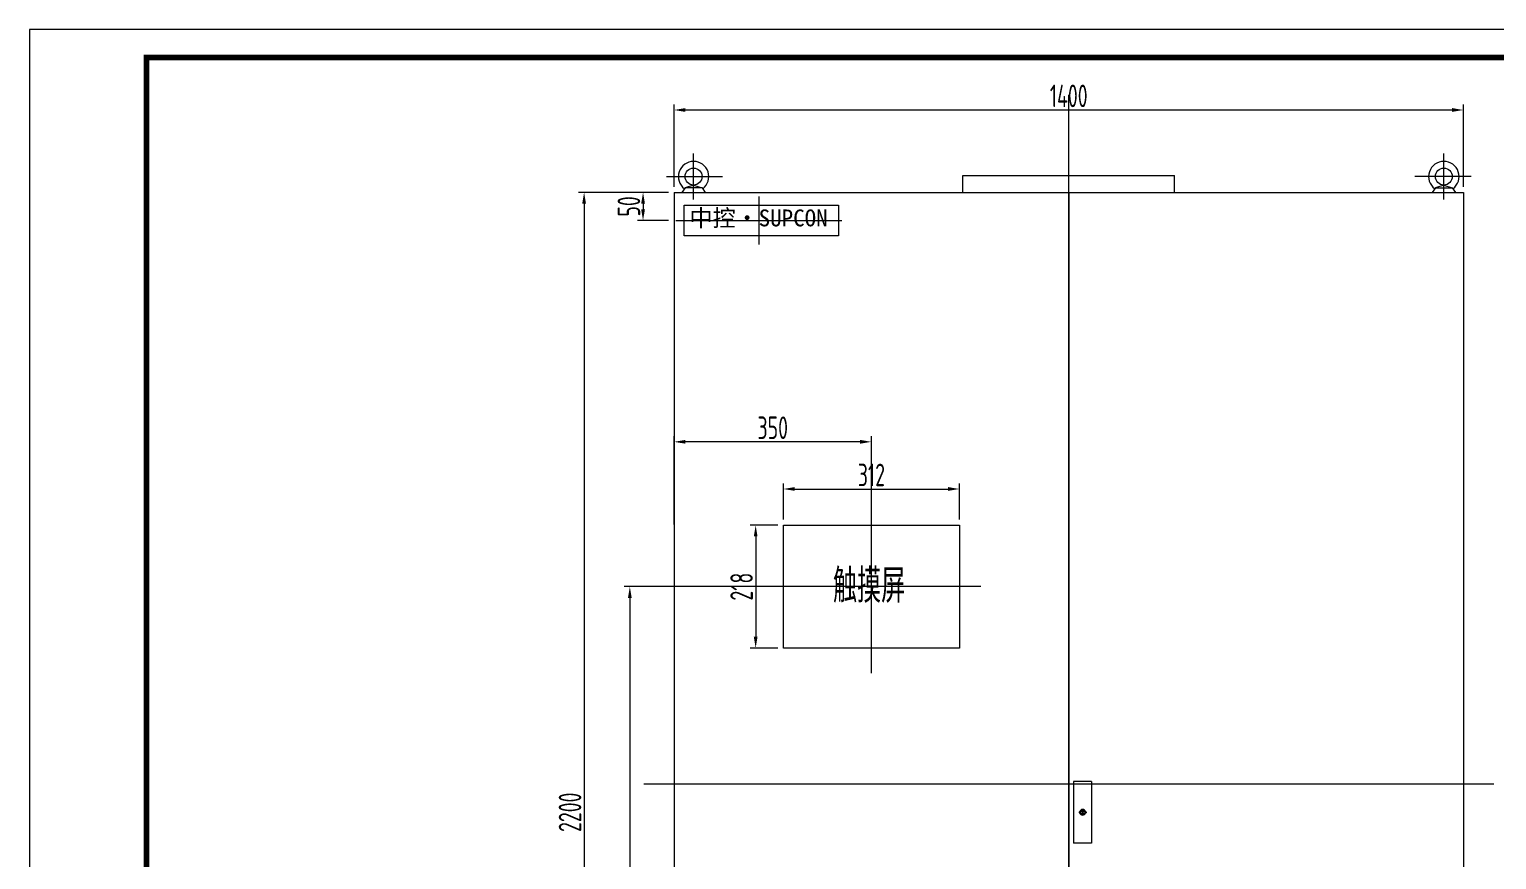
# Model space of a CAD drawing. Header units: millimetres. Extents: x 30557 to 235556, y -116603 to -73383.
# Drawn here: x 38873 to 41476, y -74856 to -73383 of the extents above; entities that cross this region are included whole.
import ezdxf
from ezdxf.lldxf.tags import DXFTag

# ---------------------------------------------------------------- set-up
doc = ezdxf.new("R2010")
doc.units = ezdxf.units.MM
doc.layers.add('CAXA0', color=7, linetype='Continuous', lineweight=70)
doc.layers.add('CAXA3', color=7, linetype='Continuous', lineweight=25)
doc.layers.add('文本层', color=2, linetype='Continuous')
doc.layers.add('符号层', color=3, linetype='Continuous')
doc.styles.get("Standard").update_dxf_attribs({"font": ''})
doc.styles.add('supcon', font='sceie.shx', dxfattribs={"width": 0.75, "height": 40, "bigfont": 'sceic.shx'})
doc.styles.get('Standard').set_extended_font_data('SimSun')
tags = doc.linetypes.add('CENTER', pattern=[2, 1.25, -0.25, 0.25, -0.25]).pattern_tags.tags
tags[10:11] = [DXFTag(74, 4), DXFTag(75, 0), DXFTag(340, '0'), DXFTag(46, 1.0), DXFTag(50, 0.0), DXFTag(44, 0.0), DXFTag(45, 0.0)]
tags[8:9] = [DXFTag(74, 4), DXFTag(75, 0), DXFTag(340, '0'), DXFTag(46, 1.0), DXFTag(50, 0.0), DXFTag(44, 0.0), DXFTag(45, 0.0)]
tags[6:7] = [DXFTag(74, 4), DXFTag(75, 0), DXFTag(340, '0'), DXFTag(46, 1.0), DXFTag(50, 0.0), DXFTag(44, 0.0), DXFTag(45, 0.0)]
tags[4:5] = [DXFTag(74, 4), DXFTag(75, 0), DXFTag(340, '0'), DXFTag(46, 1.0), DXFTag(50, 0.0), DXFTag(44, 0.0), DXFTag(45, 0.0)]
doc.dimstyles.new('supcon', dxfattribs={"dimtxt": 20, "dimasz": 20, "dimexe": 10, "dimexo": 10, "dimgap": 5, "dimtad": 1, "dimtoh": 1, "dimdec": 0, "dimzin": 0, "dimdsep": 46, "dimtxsty": 'supcon', "dimcen": 0.09, "dimclrd": 2, "dimclre": 2, "dimclrt": 2, "dimadec": 0, "dimazin": 0, "dimtfac": 1, "dimtdec": 0, "dimtofl": 0, "dimtmove": 0, "dimatfit": 3, "dimfxl": 1, "dimtolj": 1, "dimtzin": 0, "dimarcsym": 0})

# ---------------------------------------------------------------- blocks, each defined once
blk = doc.blocks.new('supcon图框')
at = {"linetype": 'Continuous'}
for p, q in [((6145.7, 4361.7), (1987.7, 4361.7)), ((1987.7, 4361.7), (1987.7, 1421.7))]:
    blk.add_line(p, q, dxfattribs=at)
at = {"linetype": 'Continuous', "const_width": 10}
blk.add_lwpolyline([(2195.7, 4311.7), (6095.7, 4311.7), (6095.7, 1471.7), (2195.7, 1471.7)], close=True, dxfattribs=at)
blk = doc.blocks.new('*D103')
at = {"color": 2, "lineweight": -2}
for p, q in [((40200.5, -74262.8), (40151.2, -74262.8)), ((40161.2, -74282.8), (40161.2, -74460.8)), ((40200.5, -74480.8), (40151.2, -74480.8))]:
    blk.add_line(p, q, dxfattribs=at)
at = {"color": 2}
for points in [[(40164.5, -74282.8), (40157.9, -74282.8), (40161.2, -74262.8)], [(40157.9, -74460.8), (40164.5, -74460.8), (40161.2, -74480.8)]]:
    blk.add_solid(points, dxfattribs=at)
at = {"layer": 'DEFPOINTS', "color": 0}
for p in [(40210.5, -74262.8), (40161.2, -74480.8), (40210.5, -74480.8)]:
    blk.add_point(p, dxfattribs=at)
at = {"color": 2, "insert": (40136.2, -74371.8), "char_height": 40, "attachment_point": 5, "rotation": 90, "style": 'supcon'}
blk.add_mtext('\\A1;218', dxfattribs=at)
blk = doc.blocks.new('*D104')
at = {"color": 2, "lineweight": -2}
for p, q in [((40210.5, -74252.8), (40210.5, -74188.6)), ((40230.5, -74198.6), (40502.5, -74198.6)), ((40522.5, -74252.8), (40522.5, -74188.6))]:
    blk.add_line(p, q, dxfattribs=at)
at = {"color": 2}
for points in [[(40230.5, -74195.2), (40230.5, -74201.9), (40210.5, -74198.6)], [(40502.5, -74201.9), (40502.5, -74195.2), (40522.5, -74198.6)]]:
    blk.add_solid(points, dxfattribs=at)
at = {"layer": 'DEFPOINTS', "color": 0}
for p in [(40522.5, -74198.6), (40210.5, -74262.8), (40522.5, -74262.8)]:
    blk.add_point(p, dxfattribs=at)
at = {"color": 2, "insert": (40366.5, -74173.6), "char_height": 40, "attachment_point": 5, "style": 'supcon'}
blk.add_mtext('\\A1;312', dxfattribs=at)
blk = doc.blocks.new('*D105')
at = {"color": 2, "lineweight": -2}
for p, q in [((40204.6, -74371.8), (39928, -74371.8)), ((39938, -74391.8), (39938, -75852.3)), ((40006.5, -75872.3), (39928, -75872.3))]:
    blk.add_line(p, q, dxfattribs=at)
at = {"color": 2}
for points in [[(39941.3, -74391.8), (39934.7, -74391.8), (39938, -74371.8)], [(39934.7, -75852.3), (39941.3, -75852.3), (39938, -75872.3)]]:
    blk.add_solid(points, dxfattribs=at)
at = {"layer": 'DEFPOINTS', "color": 0}
for p in [(40214.6, -74371.8), (39938, -75872.3), (40016.5, -75872.3)]:
    blk.add_point(p, dxfattribs=at)
at = {"color": 2, "insert": (39913, -75122), "char_height": 40, "attachment_point": 5, "rotation": 90, "style": 'supcon'}
blk.add_mtext('\\A1;1500', dxfattribs=at)
blk = doc.blocks.new('*D106')
at = {"color": 2, "linetype": 'Continuous', "lineweight": -2}
for p, q in [((40016.5, -73662.2), (40016.5, -73516.1)), ((41396.5, -73526.1), (40036.5, -73526.1)), ((41416.5, -73662.2), (41416.5, -73516.1))]:
    blk.add_line(p, q, dxfattribs=at)
at = {"color": 2}
for points in [[(40036.5, -73522.7), (40036.5, -73529.4), (40016.5, -73526.1)], [(41396.5, -73529.4), (41396.5, -73522.7), (41416.5, -73526.1)]]:
    blk.add_solid(points, dxfattribs=at)
at = {"layer": 'DEFPOINTS', "color": 0}
for p in [(40016.5, -73526.1), (40016.5, -73672.2), (41416.5, -73672.2)]:
    blk.add_point(p, dxfattribs=at)
at = {"color": 2, "insert": (40716.5, -73501.1), "char_height": 40, "attachment_point": 5, "style": 'supcon'}
blk.add_mtext('\\A1;1400', dxfattribs=at)
blk = doc.blocks.new('*D107')
at = {"color": 2, "linetype": 'Continuous', "lineweight": -2}
for p, q in [((40006.5, -73672.2), (39846.9, -73672.2)), ((39856.9, -73692.2), (39856.9, -75852.3)), ((40006.5, -75872.3), (39846.9, -75872.3))]:
    blk.add_line(p, q, dxfattribs=at)
at = {"color": 2}
for points in [[(39860.2, -73692.2), (39853.6, -73692.2), (39856.9, -73672.2)], [(39853.6, -75852.3), (39860.2, -75852.3), (39856.9, -75872.3)]]:
    blk.add_solid(points, dxfattribs=at)
at = {"layer": 'DEFPOINTS', "color": 0}
for p in [(40016.5, -73672.2), (39856.9, -75872.3), (40016.5, -75872.3)]:
    blk.add_point(p, dxfattribs=at)
at = {"color": 2, "insert": (39831.9, -74772.2), "char_height": 40, "attachment_point": 5, "rotation": 90, "style": 'supcon'}
blk.add_mtext('\\A1;2200', dxfattribs=at)
blk = doc.blocks.new('*D108')
at = {"color": 2, "linetype": 'Continuous', "lineweight": -2}
for p, q in [((40006.5, -73672.2), (39951.4, -73672.2)), ((39961.4, -73692.2), (39961.4, -73702.2)), ((40006.5, -73722.2), (39951.4, -73722.2))]:
    blk.add_line(p, q, dxfattribs=at)
at = {"color": 2}
for points in [[(39964.8, -73692.2), (39958.1, -73692.2), (39961.4, -73672.2)], [(39958.1, -73702.2), (39964.8, -73702.2), (39961.4, -73722.2)]]:
    blk.add_solid(points, dxfattribs=at)
at = {"layer": 'DEFPOINTS', "color": 0}
for p in [(40016.5, -73672.2), (39961.4, -73722.2), (40016.5, -73722.2)]:
    blk.add_point(p, dxfattribs=at)
at = {"color": 2, "insert": (39936.4, -73697.2), "char_height": 40, "attachment_point": 5, "rotation": 90, "style": 'supcon'}
blk.add_mtext('\\A1;50', dxfattribs=at)
blk = doc.blocks.new('*D546')
at = {"color": 2, "lineweight": -2}
for p, q in [((40016.5, -74261.5), (40016.5, -74104.9)), ((40346.5, -74114.9), (40036.5, -74114.9)), ((40366.5, -74252.8), (40366.5, -74104.9))]:
    blk.add_line(p, q, dxfattribs=at)
at = {"color": 2}
for points in [[(40036.5, -74111.5), (40036.5, -74118.2), (40016.5, -74114.9)], [(40346.5, -74118.2), (40346.5, -74111.5), (40366.5, -74114.9)]]:
    blk.add_solid(points, dxfattribs=at)
at = {"layer": 'DEFPOINTS', "color": 0}
for p in [(40016.5, -74114.9), (40016.5, -74271.5), (40366.5, -74262.8)]:
    blk.add_point(p, dxfattribs=at)
at = {"color": 2, "insert": (40191.5, -74089.9), "char_height": 40, "attachment_point": 5, "style": 'supcon'}
blk.add_mtext('\\A1;350', dxfattribs=at)

msp = doc.modelspace()

# ---------------------------------------------------------------- linework, layer by layer
at = {"color": 1, "linetype": 'CENTER', "ltscale": 100}
for p, q in [((40716.5, -75945.3), (40716.5, -73499.1)), ((41470.3, -74722.2), (39962.7, -74722.2))]:
    msp.add_line(p, q, dxfattribs=at)
at = {"color": 4, "linetype": 'CENTER', "ltscale": 20}
for p, q in [((40051.1, -73685), (40051.1, -73603)), ((41381.9, -73685), (41381.9, -73603)), ((40002.8, -73644.2), (40102.6, -73644.2)), ((41430.1, -73644.2), (41330.3, -73644.2))]:
    msp.add_line(p, q, dxfattribs=at)
at = {"ltscale": 100}
for p, q in [((40528.9, -73672.2), (40528.9, -73642.2)), ((40528.9, -73642.2), (40904, -73642.2)), ((40904, -73672.2), (40904, -73642.2))]:
    msp.add_line(p, q, dxfattribs=at)
for p, q in [((40016.5, -73672.2), (40016.5, -75772.2)), ((40016.5, -73672.2), (41416.5, -73672.2)), ((40716.5, -73672.2), (40716.5, -75772.2)), ((41416.5, -73672.2), (41416.5, -75872.2)), ((40757.1, -74717.6), (40725.1, -74717.6)), ((40741.1, -74768.7), (40741.1, -74775.7))]:
    msp.add_line(p, q)
at = {"color": 4, "linetype": 'CENTER', "ltscale": 50}
for p, q in [((40166.7, -73679.7), (40166.7, -73764.7)), ((40019.3, -73722.1), (40314.2, -73722.3))]:
    msp.add_line(p, q, dxfattribs=at)
at = {"color": 1, "linetype": 'CENTER', "ltscale": 20}
for p, q in [((40366.5, -74525.3), (40366.5, -74218.3)), ((40560.5, -74371.8), (40172.5, -74371.8))]:
    msp.add_line(p, q, dxfattribs=at)
at = {"color": 4}
msp.add_lwpolyline([(40210.5, -74262.8), (40522.5, -74262.8), (40522.5, -74480.8), (40210.5, -74480.8)], close=True, dxfattribs=at)
at = {"layer": 'CAXA0', "linetype": 'Continuous', "lineweight": 25}
for p, q in [((40734.9, -74771.4), (40734.9, -74773.1)), ((40734.9, -74771.4), (40737.7, -74771.4)), ((40734.9, -74773.1), (40737.7, -74773.1)), ((40744.5, -74771.4), (40747.3, -74771.4)), ((40744.5, -74773.1), (40747.3, -74773.1)), ((40747.3, -74771.4), (40747.3, -74773.1))]:
    msp.add_line(p, q, dxfattribs=at)
for radius, start, end in [(5.03, 9.45, 170.55), (5.03, 189.45, 350.55), (3.5, 13.6385, 166.3615), (3.5, 193.6385, 346.3615)]:
    msp.add_arc((40741.1, -74772.2), radius, start, end, dxfattribs=at)
at = {"layer": 'CAXA3', "linetype": 'Continuous', "lineweight": 25}
for p, q in [((40036.1, -73664.2), (40030.4, -73672.2)), ((40036.1, -73664.2), (40030.4, -73672.2)), ((40051.1, -73659.2), (40036.1, -73664.2)), ((40051.1, -73659.2), (40036.1, -73664.2)), ((40066.1, -73664.2), (40036.1, -73664.2)), ((40066.1, -73664.2), (40036.1, -73664.2)), ((40051.1, -73659.2), (40066.1, -73664.2)), ((40051.1, -73659.2), (40066.1, -73664.2)), ((40066.1, -73664.2), (40071.7, -73672.2)), ((40066.1, -73664.2), (40071.7, -73672.2)), ((41366.9, -73664.2), (41361.2, -73672.2)), ((41366.9, -73664.2), (41361.2, -73672.2)), ((41381.9, -73659.2), (41366.9, -73664.2)), ((41381.9, -73659.2), (41366.9, -73664.2)), ((41366.9, -73664.2), (41396.9, -73664.2)), ((41366.9, -73664.2), (41396.9, -73664.2)), ((41381.9, -73659.2), (41396.9, -73664.2)), ((41381.9, -73659.2), (41396.9, -73664.2)), ((41396.9, -73664.2), (41402.5, -73672.2)), ((41396.9, -73664.2), (41402.5, -73672.2))]:
    msp.add_line(p, q, dxfattribs=at)
for centre in [(40051.1, -73644.2), (40051.1, -73644.2), (41381.9, -73644.2), (41381.9, -73644.2)]:
    msp.add_circle(centre, 15, dxfattribs=at)
for centre in [(40051.1, -73644.2), (40051.1, -73644.2), (41381.9, -73644.2), (41381.9, -73644.2)]:
    msp.add_arc(centre, 27, 306.784, 233.216, dxfattribs=at)
at = {"layer": '文本层'}
msp.add_lwpolyline([(40034.5, -73695.2), (40308.2, -73695.2), (40308.2, -73749.3), (40034.5, -73749.3)], close=True, dxfattribs=at)
at = {"layer": '符号层', "color": 7}
for p, q in [((40725.1, -74717.6), (40725.1, -74826.9)), ((40757.1, -74717.6), (40757.1, -74826.9)), ((40757.1, -74826.9), (40725.1, -74826.9))]:
    msp.add_line(p, q, dxfattribs=at)

# ---------------------------------------------------------------- block references
msp.add_blockref('supcon图框', (36885.2, -77744.7))

# ---------------------------------------------------------------- texts
at = {"layer": '文本层', "color": 4, "style": 'supcon', "width": 0.75}
msp.add_text('触摸屏', height=60, dxfattribs=at).set_placement((40298.3, -74400.4))
at = {"layer": '文本层', "insert": (40043.8, -73702.6), "char_height": 40, "width": 257.209, "attachment_point": 1}
msp.add_mtext('{\\fSimHei|b0|i0|c134|p2;\\H0.75x;中控·SUPCON}', dxfattribs=at)

# ---------------------------------------------------------------- dimensions: what is measured, and where the dimension line sits
at = {"linetype": 'Continuous'}
dim = msp.add_linear_dim(base=(40016.5, -73526.1), p1=(41416.5, -73672.2), p2=(40016.5, -73672.2), dimstyle='supcon', dxfattribs=at)
dim.commit()
dim.dimension.update_dxf_attribs({"geometry": '*D106', "text_midpoint": (40716.5, -73501.1)})
dim = msp.add_linear_dim(base=(39856.9, -75872.3), p1=(40016.5, -73672.2), p2=(40016.5, -75872.3), angle=90, dimstyle='supcon', dxfattribs=at)
dim.commit()
dim.dimension.update_dxf_attribs({"geometry": '*D107', "text_midpoint": (39856.9, -74772.2), "dimtype": 160})
dim = msp.add_linear_dim(base=(39961.4, -73722.2), p1=(40016.5, -73672.2), p2=(40016.5, -73722.2), angle=90, dimstyle='supcon', dxfattribs=at)
dim.commit()
dim.dimension.update_dxf_attribs({"geometry": '*D108', "text_midpoint": (39936.4, -73697.2)})
dim = msp.add_linear_dim(base=(40016.5, -74114.9), p1=(40366.5, -74262.8), p2=(40016.5, -74271.5), dimstyle='supcon')
dim.commit()
dim.dimension.update_dxf_attribs({"geometry": '*D546', "text_midpoint": (40191.5, -74114.9), "dimtype": 160})
at = {"color": 1}
dim = msp.add_linear_dim(base=(40522.5, -74198.6), p1=(40210.5, -74262.8), p2=(40522.5, -74262.8), dimstyle='supcon', dxfattribs=at)
dim.commit()
dim.dimension.update_dxf_attribs({"geometry": '*D104', "text_midpoint": (40366.5, -74173.6)})
dim = msp.add_linear_dim(base=(40161.2, -74480.8), p1=(40210.5, -74262.8), p2=(40210.5, -74480.8), angle=90, dimstyle='supcon', dxfattribs=at)
dim.commit()
dim.dimension.update_dxf_attribs({"geometry": '*D103', "text_midpoint": (40136.2, -74371.8)})
dim = msp.add_linear_dim(base=(39938.0101, -75872.2524), p1=(40214.5926, -74371.8333), p2=(40016.4561, -75872.2524), angle=90, dimstyle='supcon', dxfattribs=at)
dim.commit()
dim.dimension.update_dxf_attribs({"geometry": '*D105', "text_midpoint": (39938.0101, -75122.0429), "dimtype": 160})

doc.saveas('drawing.dxf')
